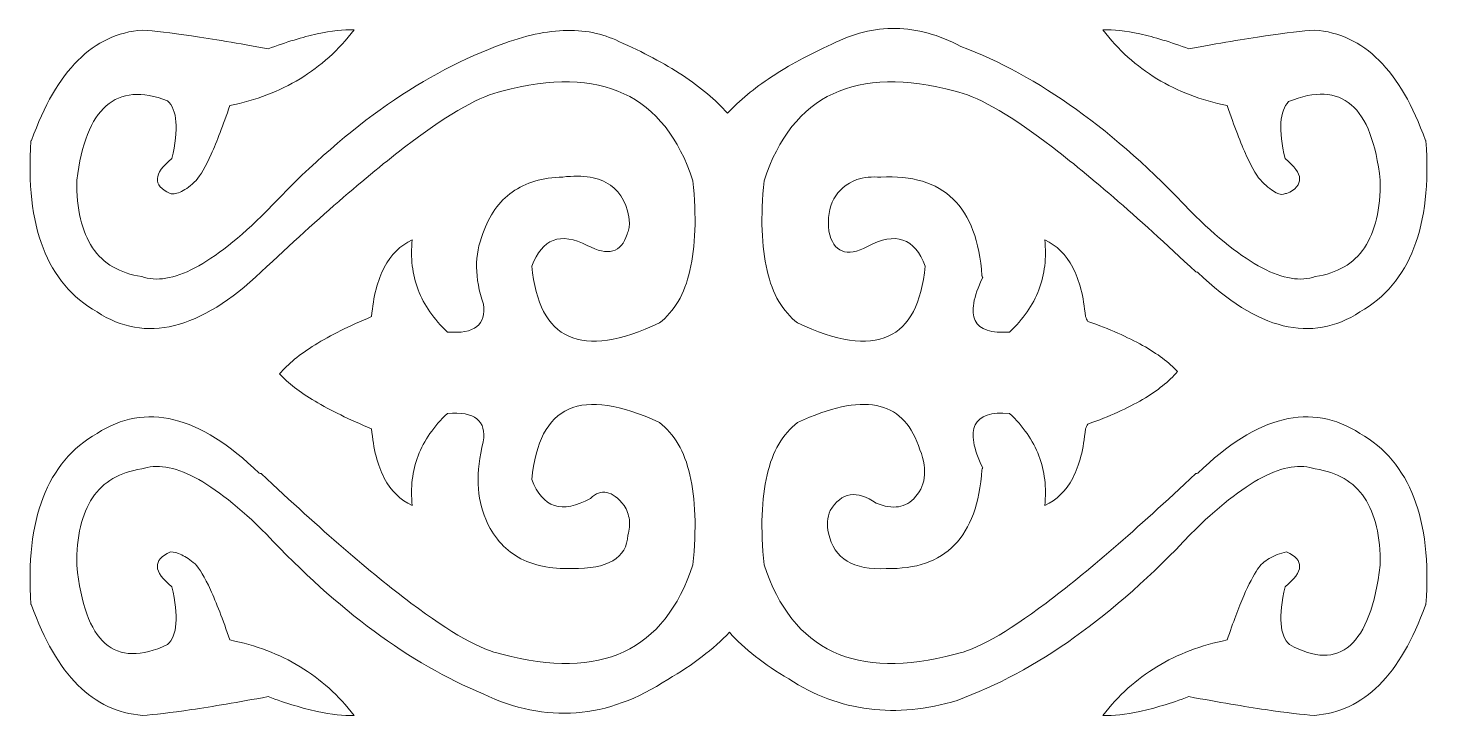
# Model space of a CAD drawing. Header units: millimetres. Extents: x -1204 to 1203, y -591 to 591.
import ezdxf

# ---------------------------------------------------------------- set-up
doc = ezdxf.new("R2010")
doc.units = ezdxf.units.MM
doc.header["$MEASUREMENT"] = 0
doc.layers.add('Layer 1', color=7, linetype='Continuous')

msp = doc.modelspace()

# ---------------------------------------------------------------- linework, layer by layer
at = {"layer": 'Layer 1', "color": 250, "lineweight": 20}
msp.add_open_spline([(771.3774, 0.7034), (757.0494, 16.2454), (737.0597, 31.2002), (711.4085, 45.5679), (685.7534, 59.9322), (654.4405, 73.706), (617.4583, 86.8893), (616.7402, 88.2395), (616.0183, 89.5864), (615.3002, 90.9332), (614.5784, 92.2834), (613.8603, 93.6336), (613.1384, 94.9804), (610.2584, 129.4415), (602.9943, 157.6526), (591.3459, 179.6204), (579.7014, 201.5915), (563.6726, 217.3126), (543.2635, 226.7904), (546.6234, 196.1112), (543.2635, 167.5882), (533.1798, 141.2216), (523.0924, 114.8516), (506.2851, 90.6347), (482.7541, 68.574), (482.7541, 68.574), (482.7541, 68.574), (482.7541, 68.574), (482.7541, 68.574), (482.7541, 68.574), (482.7541, 68.574), (451.2182, 66.066), (431.6065, 72.6013), (423.9228, 88.1831), (416.2392, 103.7649), (420.4797, 128.3899), (436.6483, 162.0648), (436.4291, 162.5989), (436.2137, 163.133), (435.9945, 163.6638), (435.7753, 164.1979), (435.556, 164.732), (435.3368, 165.2661), (431.3306, 224.8564), (414.837, 268.7422), (385.856, 296.9268), (356.875, 325.108), (315.4066, 337.5881), (261.4508, 334.3636), (253.7294, 335.0204), (246.469, 335.0237), (239.6697, 334.3768), (232.8705, 333.7266), (226.5285, 332.4295), (220.6439, 330.4789), (202.1925, 323.028), (188.9416, 311.9048), (180.8876, 297.1092), (172.8335, 282.3137), (169.98, 263.8457), (172.3233, 241.7054), (176.3938, 223.4465), (183.9716, 212.1276), (195.0493, 207.7519), (206.1269, 203.373), (220.7081, 205.934), (238.7929, 215.4383), (262.921, 228.3662), (283.2244, 232.0286), (299.7142, 226.4322), (316.2003, 220.8324), (328.8691, 205.9672), (337.7206, 181.8398), (337.7206, 181.8398), (337.7206, 181.8398), (337.7206, 181.8398), (337.7206, 181.8398), (337.7206, 181.8398), (337.7206, 181.8398), (331.9569, 117.7544), (310.8145, 77.5774), (274.2935, 61.3122), (237.7724, 45.0437), (185.8727, 52.6903), (118.5943, 84.2454), (93.2151, 103.5526), (75.7389, 133.5518), (66.1541, 174.2363), (56.5731, 214.9274), (54.8875, 266.3039), (61.101, 328.369), (61.101, 328.369), (61.101, 328.369), (61.101, 328.369), (61.101, 328.369), (61.101, 328.369), (61.101, 328.369), (85.4332, 402.4199), (124.9363, 452.2405), (179.6063, 477.8276), (234.2802, 503.4113), (304.1211, 504.7681), (389.1328, 481.888), (424.5011, 475.1007), (476.6389, 445.8777), (545.5501, 394.2226), (614.4612, 342.5675), (700.1418, 268.4768), (802.592, 171.9539), (803.2308, 171.7847), (803.8695, 171.6189), (804.5082, 171.4497), (805.1432, 171.2838), (805.7819, 171.1146), (806.4169, 170.9454), (857.6514, 121.2774), (906.4708, 90.7773), (952.8828, 79.4517), (999.2909, 68.1195), (1043.2916, 75.9618), (1084.8809, 102.972), (1127.8157, 127.5009), (1158.7318, 164.241), (1177.6367, 213.1958), (1196.5454, 262.1472), (1203.4354, 323.3133), (1198.3104, 396.6907), (1198.1555, 396.8467), (1197.9967, 397.0059), (1197.838, 397.1618), (1197.683, 397.3211), (1197.5243, 397.4803), (1197.3656, 397.6362), (1176.072, 457.5881), (1149.5439, 503.3516), (1117.7812, 534.9232), (1086.0223, 566.4948), (1049.0288, 583.878), (1006.8045, 587.0693), (986.5995, 585.8253), (958.518, 582.5212), (922.5601, 577.1603), (886.6059, 571.7994), (842.7754, 564.3817), (791.0684, 554.9039), (791.0684, 554.9039), (791.0684, 554.9039), (791.0684, 554.9039), (791.0684, 554.9039), (791.0684, 554.9039), (791.0684, 554.9039), (759.5325, 566.4783), (731.4359, 574.9608), (706.7862, 580.3549), (682.1327, 585.749), (660.9223, 588.0546), (643.1512, 587.2684), (669.5659, 552.9931), (700.5614, 525.054), (736.1413, 503.4412), (771.7175, 481.8283), (811.8782, 466.5451), (856.6196, 457.5948), (868.9407, 421.5944), (880.1166, 392.6634), (890.1511, 370.8051), (900.1856, 348.9468), (909.0787, 334.1612), (916.8304, 326.4416), (926.1392, 317.2956), (934.1442, 311.0622), (940.8489, 307.7514), (947.5537, 304.4374), (952.9584, 304.0393), (957.0591, 306.5638), (957.3615, 306.4908), (957.66, 306.4245), (957.9586, 306.3614), (958.2572, 306.2984), (958.552, 306.242), (958.843, 306.1856), (974.233, 313.2052), (981.705, 321.721), (981.2628, 331.7329), (980.8169, 341.7414), (972.4567, 353.2462), (956.1785, 366.247), (950.4753, 391.0611), (948.1395, 411.6356), (949.1638, 427.9738), (950.188, 444.3086), (954.5798, 456.4071), (962.3352, 464.2661), (1007.7985, 483.0558), (1043.6317, 481.2047), (1069.8348, 458.7061), (1096.0379, 436.2042), (1112.6109, 393.0615), (1119.5538, 329.268), (1120.1131, 279.6), (1111.1066, 240.9856), (1092.5381, 213.418), (1073.9695, 185.8472), (1045.8351, 169.3299), (1008.1387, 163.8628), (983.0845, 154.949), (952.6711, 159.8488), (916.8984, 178.5655), (881.1295, 197.2855), (839.9975, 229.8192), (793.5062, 276.1698), (728.6995, 345.3906), (663.4129, 403.5743), (597.6388, 450.7245), (531.8684, 497.8712), (465.6142, 533.9844), (398.8763, 559.0573), (361.3877, 579.0479), (324.1788, 589.3417), (287.2533, 589.9455), (250.3241, 590.546), (213.6783, 581.4563), (177.3122, 562.6699), (138.0284, 545.0479), (103.4726, 526.3776), (73.645, 506.6557), (43.8174, 486.9338), (18.7217, 466.157), (-1.6496, 444.3352), (-22.1155, 467.1655), (-47.9217, 488.8446), (-79.0684, 509.376), (-110.215, 529.9073), (-146.7058, 549.2842), (-188.5332, 567.5166), (-216.8037, 581.5127), (-248.574, 587.7726), (-283.8402, 586.2897), (-319.1103, 584.8069), (-357.8763, 575.5812), (-400.1422, 558.6194), (-466.6798, 533.4868), (-532.7374, 497.3869), (-598.3151, 450.3098), (-663.8927, 403.236), (-728.9904, 345.1882), (-793.6042, 276.1698), (-840.0955, 229.8192), (-881.2275, 197.2855), (-917.0003, 178.5655), (-952.7692, 159.8488), (-983.1826, 154.949), (-1008.2367, 163.8628), (-1045.9332, 169.3299), (-1074.0676, 185.8472), (-1092.6399, 213.418), (-1111.2085, 240.9856), (-1120.2112, 279.6), (-1119.6518, 329.268), (-1112.0778, 391.6782), (-1095.3045, 434.2403), (-1069.3319, 456.9612), (-1043.3594, 479.682), (-1008.1876, 482.5582), (-963.8204, 465.5897), (-955.4375, 458.0094), (-950.6187, 445.9408), (-949.3601, 429.3837), (-948.1015, 412.8265), (-950.4108, 391.781), (-956.2803, 366.247), (-972.4451, 353.339), (-980.8015, 341.9007), (-981.3533, 331.9419), (-981.9014, 321.9797), (-974.6448, 313.4938), (-959.5798, 306.4809), (-953.7707, 305.0245), (-947.1189, 306.1657), (-939.6242, 309.9077), (-932.1295, 313.6498), (-923.7882, 319.9893), (-914.6041, 328.9297), (-907.0224, 337.5914), (-898.4052, 352.6424), (-888.76, 374.0893), (-879.111, 395.533), (-868.4302, 423.3659), (-856.7177, 457.5948), (-811.9762, 466.5451), (-771.8156, 481.8283), (-736.2394, 503.4412), (-700.6594, 525.054), (-669.664, 552.9931), (-643.253, 587.2684), (-661.0203, 588.0546), (-682.2307, 585.749), (-706.8842, 580.3549), (-731.5377, 574.9608), (-759.6305, 566.4783), (-791.1665, 554.9039), (-791.1665, 554.9039), (-791.1665, 554.9039), (-791.1665, 554.9039), (-791.1665, 554.9039), (-791.1665, 554.9039), (-791.1665, 554.9039), (-842.8734, 564.3817), (-886.704, 571.7994), (-922.6581, 577.1603), (-958.616, 582.5212), (-986.6975, 585.8253), (-1006.9026, 587.0693), (-1049.1269, 583.878), (-1086.1203, 566.4948), (-1117.883, 534.9232), (-1149.6419, 503.3516), (-1176.1701, 457.5881), (-1197.4674, 397.6362), (-1197.6224, 397.4803), (-1197.7811, 397.3211), (-1197.9361, 397.1618), (-1198.0948, 397.0059), (-1198.2535, 396.8467), (-1198.4123, 396.6907), (-1203.5335, 323.3133), (-1196.6435, 262.1472), (-1177.7385, 213.1958), (-1158.8336, 164.241), (-1127.9138, 127.5009), (-1084.9827, 102.972), (-1043.3896, 75.9618), (-999.0715, 68.2058), (-952.0246, 79.7005), (-904.974, 91.1986), (-855.1983, 121.9475), (-802.6901, 171.9539), (-700.2399, 268.4768), (-614.5592, 342.5675), (-545.6481, 394.2226), (-476.7408, 445.8777), (-424.6029, 475.1007), (-389.2308, 481.888), (-304.2191, 504.7681), (-234.3783, 503.4113), (-179.7044, 477.8276), (-125.0343, 452.2405), (-85.5313, 402.4199), (-61.199, 328.369), (-61.199, 328.369), (-61.199, 328.369), (-61.199, 328.369), (-61.199, 328.369), (-61.199, 328.369), (-61.199, 328.369), (-54.9856, 266.3039), (-56.6712, 214.9274), (-66.2522, 174.2363), (-75.8369, 133.5518), (-93.317, 103.5526), (-118.6961, 84.2454), (-185.9708, 52.6903), (-237.8743, 45.0437), (-274.3953, 61.3122), (-310.9164, 77.5774), (-332.055, 117.7544), (-337.8187, 181.8398), (-337.8187, 181.8398), (-337.8187, 181.8398), (-337.8187, 181.8398), (-337.8187, 181.8398), (-337.8187, 181.8398), (-337.8187, 181.8398), (-329.1977, 205.3435), (-316.9522, 220.0561), (-301.086, 225.9777), (-285.216, 231.8992), (-265.7252, 229.0297), (-242.6062, 217.369), (-224.7897, 207.7751), (-210.1783, 204.6004), (-198.7681, 207.8382), (-187.3578, 211.0759), (-179.1526, 220.7296), (-174.1524, 236.8023), (-172.9467, 239.8046), (-171.9981, 242.8466), (-171.3064, 245.9252), (-170.611, 249.0037), (-170.1763, 252.1187), (-169.9912, 255.2769), (-172.9051, 285.7604), (-183.9147, 307.6254), (-203.0237, 320.875), (-222.1328, 334.1247), (-249.3374, 338.7525), (-284.6415, 334.765), (-319.6394, 333.7797), (-348.5864, 325.181), (-371.4786, 308.9689), (-394.3709, 292.7568), (-411.2085, 268.9313), (-421.9913, 237.4957), (-429.384, 219.396), (-433.0085, 200.2712), (-432.8724, 180.1247), (-432.7326, 159.9781), (-428.8284, 138.8065), (-421.1598, 116.6099), (-418.4424, 98.7457), (-422.2294, 85.8112), (-432.5096, 77.803), (-442.7897, 69.7981), (-459.5706, 66.7196), (-482.8522, 68.574), (-506.3832, 90.6347), (-523.1905, 114.8516), (-533.2779, 141.2216), (-543.3615, 167.5882), (-546.7215, 196.1112), (-543.3615, 226.7904), (-543.3615, 226.7904), (-543.3615, 226.7904), (-543.3615, 226.7904), (-543.3615, 226.7904), (-543.3615, 226.7904), (-543.3615, 226.7904), (-563.7707, 217.3126), (-579.7994, 201.5915), (-591.4478, 179.6204), (-603.0923, 157.6526), (-610.3565, 129.4415), (-613.2364, 94.9804), (-651.6548, 79.1001), (-684.0524, 62.9676), (-710.4256, 46.5863), (-736.7987, 30.2017), (-757.1512, 13.5716), (-771.4754, -3.3106), (-757.1512, -18.8559), (-736.7987, -34.4842), (-710.4256, -50.1986), (-684.0524, -65.9098), (-651.6548, -81.7072), (-613.2364, -97.5909), (-610.3565, -132.0487), (-603.0923, -160.2631), (-591.4478, -182.2309), (-579.7994, -204.1987), (-563.7707, -219.9198), (-543.3615, -229.3976), (-546.7215, -198.7217), (-543.3615, -170.1987), (-533.2779, -143.8288), (-523.1905, -117.4588), (-506.3832, -93.2451), (-482.8522, -71.1812), (-459.4232, -69.3201), (-442.5781, -72.4451), (-432.313, -80.5661), (-422.048, -88.687), (-418.3668, -101.8007), (-421.2694, -119.9037), (-427.8306, -146.1576), (-430.7672, -170.3613), (-430.0756, -192.5148), (-429.384, -214.6717), (-425.0678, -234.7751), (-417.1196, -252.8284), (-404.6095, -282.2304), (-386.0069, -303.9726), (-361.3081, -318.0549), (-336.6168, -332.134), (-305.8292, -338.5564), (-268.9529, -337.319), (-238.0784, -338.0024), (-214.623, -333.5803), (-198.5904, -324.0495), (-182.5579, -314.5219), (-173.9445, -299.8856), (-172.7539, -280.1405), (-170.063, -271.0541), (-169.2731, -262.2498), (-170.3842, -253.7307), (-171.4954, -245.2116), (-174.5114, -236.9745), (-179.4323, -229.0227), (-189.6217, -216.274), (-199.5315, -208.9094), (-209.1578, -206.9256), (-218.7842, -204.9418), (-228.127, -208.3388), (-237.1864, -217.1199), (-261.7757, -230.6416), (-282.4569, -234.6789), (-299.2302, -229.2317), (-316.0035, -223.7879), (-328.8651, -208.8596), (-337.8187, -184.4502), (-332.055, -120.3648), (-310.9164, -80.1846), (-274.3953, -63.9194), (-237.8743, -47.6542), (-185.9708, -55.3008), (-118.6961, -86.8558), (-93.317, -106.1631), (-75.8369, -136.1589), (-66.2522, -176.8468), (-56.6712, -217.5346), (-54.9856, -268.9111), (-61.199, -330.9795), (-85.5313, -405.0304), (-125.0343, -454.8477), (-179.7044, -480.4347), (-234.3783, -506.0218), (-304.2191, -507.3753), (-389.2308, -484.4985), (-424.6029, -477.7111), (-476.7408, -448.4882), (-545.6481, -396.8331), (-614.5592, -345.178), (-700.2399, -271.0873), (-802.6901, -174.5611), (-803.3288, -174.3952), (-803.9675, -174.226), (-804.6063, -174.0602), (-805.2412, -173.891), (-805.88, -173.7251), (-806.5187, -173.5559), (-857.7494, -123.8879), (-906.5689, -93.3878), (-952.9808, -82.0589), (-999.389, -70.73), (-1043.3896, -78.5723), (-1084.9827, -105.5825), (-1127.9138, -130.1113), (-1158.8336, -166.8515), (-1177.7385, -215.8062), (-1196.6435, -264.7577), (-1203.5335, -325.9238), (-1198.4123, -399.2979), (-1198.2535, -399.4571), (-1198.0948, -399.6164), (-1197.9361, -399.7723), (-1197.7811, -399.9315), (-1197.6224, -400.0874), (-1197.4674, -400.2467), (-1176.1701, -460.1986), (-1149.6419, -505.9587), (-1117.883, -537.5304), (-1086.1203, -569.102), (-1049.1269, -586.4852), (-1006.9026, -589.6798), (-986.6975, -588.4325), (-958.616, -585.1317), (-922.6581, -579.7707), (-886.704, -574.4098), (-842.8734, -566.9921), (-791.1665, -557.5144), (-791.1665, -557.5144), (-791.1665, -557.5144), (-791.1665, -557.5144), (-791.1665, -557.5144), (-791.1665, -557.5144), (-791.1665, -557.5144), (-759.6305, -569.0887), (-731.5377, -577.5713), (-706.8842, -582.9654), (-682.2307, -588.3595), (-661.0203, -590.6651), (-643.253, -589.8755), (-669.664, -555.6035), (-700.6594, -527.6611), (-736.2394, -506.0483), (-771.8156, -484.4388), (-811.9762, -469.1556), (-856.7177, -460.2019), (-868.9329, -424.5068), (-880.0257, -395.7649), (-889.9959, -373.9729), (-899.9624, -352.1777), (-908.8101, -337.339), (-916.5354, -329.4502), (-924.8086, -322.6562), (-932.4772, -317.5407), (-939.5486, -314.0973), (-946.6162, -310.6538), (-953.0791, -308.889), (-958.9411, -308.7961), (-958.9411, -308.7961), (-958.9411, -308.7961), (-958.9411, -308.7961), (-958.9411, -308.7961), (-958.9411, -308.7961), (-958.9411, -308.7961), (-974.3349, -315.8157), (-981.8069, -324.3315), (-981.3609, -334.34), (-980.9187, -344.3519), (-972.5585, -355.8566), (-956.2803, -368.8575), (-950.4108, -394.3915), (-948.1015, -415.437), (-949.3601, -431.9941), (-950.6187, -448.5513), (-955.4375, -460.6199), (-963.8204, -468.2002), (-1009.2572, -489.4547), (-1044.9619, -488.7216), (-1070.9344, -466.0007), (-1096.907, -443.2799), (-1113.1474, -398.5714), (-1119.6518, -331.8785), (-1120.2112, -282.2105), (-1111.2085, -243.5927), (-1092.6399, -216.0252), (-1074.0676, -188.4577), (-1045.9332, -171.9403), (-1008.2367, -166.47), (-983.1826, -157.5561), (-952.7692, -162.4592), (-917.0003, -181.176), (-881.2275, -199.8927), (-840.0955, -232.4297), (-793.6042, -278.7803), (-732.4901, -344.06), (-670.9452, -399.5235), (-608.9694, -445.1708), (-546.9936, -490.8215), (-484.5869, -526.6526), (-421.7532, -552.671), (-367.9146, -578.5466), (-314.5295, -589.4144), (-261.598, -585.2743), (-208.6665, -581.1342), (-156.1923, -561.9862), (-104.1754, -527.8303), (-82.5341, -515.264), (-62.9036, -502.2399), (-45.2799, -488.7581), (-27.66, -475.2762), (-12.0507, -461.3398), (1.5516, -446.9423), (14.3451, -461.2137), (29.2249, -475.034), (46.1872, -488.4097), (63.1532, -501.7788), (82.2093, -514.7034), (103.3479, -527.1768), (147.2238, -555.3547), (193.2843, -572.5023), (241.5292, -578.6262), (289.7742, -584.7502), (340.2037, -579.8437), (392.8178, -563.9136), (460.5951, -539.136), (527.8735, -502.9864), (594.6568, -455.4647), (661.4363, -407.9397), (727.7207, -349.046), (793.5062, -278.7803), (839.9975, -232.4297), (881.1295, -199.8927), (916.8984, -181.176), (952.6711, -162.4592), (983.0845, -157.5561), (1008.1387, -166.47), (1045.8351, -171.9403), (1073.9695, -188.4577), (1092.5381, -216.0252), (1111.1066, -243.5927), (1120.1131, -282.2105), (1119.5538, -331.8785), (1119.5538, -331.8785), (1119.5538, -331.8785), (1119.5538, -331.8785), (1119.5538, -331.8785), (1119.5538, -331.8785), (1119.5538, -331.8785), (1111.0046, -401.0628), (1093.7475, -447.0153), (1067.775, -469.7361), (1041.8024, -492.457), (1007.1182, -491.9428), (963.7185, -468.2002), (963.7185, -468.2002), (963.7185, -468.2002), (963.7185, -468.2002), (963.7185, -468.2002), (963.7185, -468.2002), (963.7185, -468.2002), (955.3394, -460.6199), (950.5168, -448.5513), (949.262, -431.9941), (948.0035, -415.437), (950.3127, -394.3915), (956.1785, -368.8575), (972.4567, -355.8566), (980.8169, -344.3519), (981.2628, -334.34), (981.705, -324.3315), (974.233, -315.8157), (958.843, -308.7961), (947.1985, -311.3803), (937.2244, -315.1555), (928.9247, -320.1283), (920.6212, -325.1011), (913.9958, -331.2681), (909.0371, -338.6327), (901.9128, -348.9167), (893.9835, -364.1866), (885.2453, -384.4493), (876.511, -404.7119), (866.9678, -429.9639), (856.6196, -460.2019), (811.8782, -469.1556), (771.7175, -484.4388), (736.1413, -506.0483), (700.5614, -527.6611), (669.5659, -555.6035), (643.1512, -589.8755), (660.9223, -590.6651), (682.1327, -588.3595), (706.7862, -582.9654), (731.4359, -577.5713), (759.5325, -569.0887), (791.0684, -557.5144), (791.0684, -557.5144), (791.0684, -557.5144), (791.0684, -557.5144), (791.0684, -557.5144), (791.0684, -557.5144), (791.0684, -557.5144), (842.7754, -566.9921), (886.6059, -574.4098), (922.5601, -579.7707), (958.518, -585.1317), (986.5995, -588.4325), (1006.8045, -589.6798), (1049.0288, -586.4852), (1086.0223, -569.102), (1117.7812, -537.5304), (1149.5439, -505.9587), (1176.072, -460.1986), (1197.3656, -400.2467), (1197.5243, -400.0874), (1197.683, -399.9315), (1197.838, -399.7723), (1197.9967, -399.6164), (1198.1555, -399.4571), (1198.3104, -399.2979), (1203.4354, -325.9238), (1196.5454, -264.7577), (1177.6367, -215.8062), (1158.7318, -166.8515), (1127.8157, -130.1113), (1084.8809, -105.5825), (1043.2916, -78.5723), (999.2909, -70.73), (952.8828, -82.0589), (906.4708, -93.3878), (857.6514, -123.8879), (806.4169, -173.5559), (805.7819, -173.7251), (805.1432, -173.891), (804.5082, -174.0602), (803.8695, -174.226), (803.2308, -174.3952), (802.592, -174.5611), (700.1418, -271.0873), (614.4612, -345.178), (545.5501, -396.8331), (476.6389, -448.4882), (424.5011, -477.7111), (389.1328, -484.4985), (304.1211, -507.3753), (234.2802, -506.0218), (179.6063, -480.4347), (124.9363, -454.8477), (85.4332, -405.0304), (61.101, -330.9795), (54.8875, -268.9111), (56.5731, -217.5346), (66.1541, -176.8468), (75.7389, -136.1589), (93.2151, -106.1631), (118.5943, -86.8558), (174.2282, -60.7612), (219.3437, -51.018), (253.9448, -57.623), (288.5459, -64.2279), (312.6325, -87.1809), (326.2045, -126.4854), (334.047, -145.2884), (337.5694, -161.9915), (336.7682, -176.5947), (335.9707, -191.1978), (330.8495, -203.7044), (321.4084, -214.1111), (313.2032, -223.7846), (303.4332, -229.5303), (292.1061, -231.3515), (280.7791, -233.1695), (267.8948, -231.0629), (253.4497, -225.0286), (236.8956, -213.6134), (222.0536, -208.979), (208.9237, -211.1254), (195.7938, -213.2718), (184.3798, -222.2022), (174.6779, -237.9134), (172.0285, -244.0538), (170.46, -250.3569), (169.9649, -256.8192), (169.4736, -263.2815), (170.0594, -269.9063), (171.7224, -276.6904), (176.5261, -298.6913), (187.2031, -314.7475), (203.7496, -324.8622), (220.2924, -334.9803), (242.7084, -339.1502), (270.9902, -337.3821), (321.8846, -338.6891), (361.0286, -325.2172), (388.4222, -296.9663), (415.8121, -268.7154), (431.4515, -225.6854), (435.3368, -167.8765), (435.556, -167.3424), (435.7753, -166.8083), (435.9945, -166.2742), (436.2137, -165.7401), (436.4291, -165.206), (436.6483, -164.6719), (420.4797, -131.0004), (416.2392, -106.3721), (423.9228, -90.7903), (431.6065, -75.2085), (451.2182, -68.6732), (482.7541, -71.1812), (482.7541, -71.1812), (482.7541, -71.1812), (482.7541, -71.1812), (482.7541, -71.1812), (482.7541, -71.1812), (482.7541, -71.1812), (506.2851, -93.2451), (523.0924, -117.4588), (533.1798, -143.8288), (543.2635, -170.1987), (546.6234, -198.7217), (543.2635, -229.3976), (563.6726, -219.9198), (579.7014, -204.1987), (591.3459, -182.2309), (602.9943, -160.2631), (610.2584, -132.0487), (613.1384, -97.5909), (613.8603, -96.2407), (614.5784, -94.8939), (615.3002, -93.5437), (616.0183, -92.1968), (616.7402, -90.8467), (617.4583, -89.4998), (654.4405, -76.3132), (685.7534, -62.2043), (711.4085, -47.1732), (737.0597, -32.1388), (757.0494, -16.1788), (771.3774, 0.7034)], degree=3, knots=[0, 0, 0, 0, 0.003448276, 0.003448276, 0.003448276, 0.006896552, 0.006896552, 0.006896552, 0.010344828, 0.010344828, 0.010344828, 0.013793103, 0.013793103, 0.013793103, 0.017241379, 0.017241379, 0.017241379, 0.020689655, 0.020689655, 0.020689655, 0.024137931, 0.024137931, 0.024137931, 0.027586207, 0.027586207, 0.027586207, 0.031034483, 0.031034483, 0.031034483, 0.034482759, 0.034482759, 0.034482759, 0.037931034, 0.037931034, 0.037931034, 0.04137931, 0.04137931, 0.04137931, 0.044827586, 0.044827586, 0.044827586, 0.048275862, 0.048275862, 0.048275862, 0.051724138, 0.051724138, 0.051724138, 0.055172414, 0.055172414, 0.055172414, 0.05862069, 0.05862069, 0.05862069, 0.062068966, 0.062068966, 0.062068966, 0.065517241, 0.065517241, 0.065517241, 0.068965517, 0.068965517, 0.068965517, 0.072413793, 0.072413793, 0.072413793, 0.075862069, 0.075862069, 0.075862069, 0.079310345, 0.079310345, 0.079310345, 0.082758621, 0.082758621, 0.082758621, 0.086206897, 0.086206897, 0.086206897, 0.089655172, 0.089655172, 0.089655172, 0.093103448, 0.093103448, 0.093103448, 0.096551724, 0.096551724, 0.096551724, 0.1, 0.1, 0.1, 0.103448276, 0.103448276, 0.103448276, 0.106896552, 0.106896552, 0.106896552, 0.110344828, 0.110344828, 0.110344828, 0.113793103, 0.113793103, 0.113793103, 0.117241379, 0.117241379, 0.117241379, 0.120689655, 0.120689655, 0.120689655, 0.124137931, 0.124137931, 0.124137931, 0.127586207, 0.127586207, 0.127586207, 0.131034483, 0.131034483, 0.131034483, 0.134482759, 0.134482759, 0.134482759, 0.137931034, 0.137931034, 0.137931034, 0.14137931, 0.14137931, 0.14137931, 0.144827586, 0.144827586, 0.144827586, 0.148275862, 0.148275862, 0.148275862, 0.151724138, 0.151724138, 0.151724138, 0.155172414, 0.155172414, 0.155172414, 0.15862069, 0.15862069, 0.15862069, 0.162068966, 0.162068966, 0.162068966, 0.165517241, 0.165517241, 0.165517241, 0.168965517, 0.168965517, 0.168965517, 0.172413793, 0.172413793, 0.172413793, 0.175862069, 0.175862069, 0.175862069, 0.179310345, 0.179310345, 0.179310345, 0.182758621, 0.182758621, 0.182758621, 0.186206897, 0.186206897, 0.186206897, 0.189655172, 0.189655172, 0.189655172, 0.193103448, 0.193103448, 0.193103448, 0.196551724, 0.196551724, 0.196551724, 0.2, 0.2, 0.2, 0.203448276, 0.203448276, 0.203448276, 0.206896552, 0.206896552, 0.206896552, 0.210344828, 0.210344828, 0.210344828, 0.213793103, 0.213793103, 0.213793103, 0.217241379, 0.217241379, 0.217241379, 0.220689655, 0.220689655, 0.220689655, 0.224137931, 0.224137931, 0.224137931, 0.227586207, 0.227586207, 0.227586207, 0.231034483, 0.231034483, 0.231034483, 0.234482759, 0.234482759, 0.234482759, 0.237931034, 0.237931034, 0.237931034, 0.24137931, 0.24137931, 0.24137931, 0.244827586, 0.244827586, 0.244827586, 0.248275862, 0.248275862, 0.248275862, 0.251724138, 0.251724138, 0.251724138, 0.255172414, 0.255172414, 0.255172414, 0.25862069, 0.25862069, 0.25862069, 0.262068966, 0.262068966, 0.262068966, 0.265517241, 0.265517241, 0.265517241, 0.268965517, 0.268965517, 0.268965517, 0.272413793, 0.272413793, 0.272413793, 0.275862069, 0.275862069, 0.275862069, 0.279310345, 0.279310345, 0.279310345, 0.282758621, 0.282758621, 0.282758621, 0.286206897, 0.286206897, 0.286206897, 0.289655172, 0.289655172, 0.289655172, 0.293103448, 0.293103448, 0.293103448, 0.296551724, 0.296551724, 0.296551724, 0.3, 0.3, 0.3, 0.303448276, 0.303448276, 0.303448276, 0.306896552, 0.306896552, 0.306896552, 0.310344828, 0.310344828, 0.310344828, 0.313793103, 0.313793103, 0.313793103, 0.317241379, 0.317241379, 0.317241379, 0.320689655, 0.320689655, 0.320689655, 0.324137931, 0.324137931, 0.324137931, 0.327586207, 0.327586207, 0.327586207, 0.331034483, 0.331034483, 0.331034483, 0.334482759, 0.334482759, 0.334482759, 0.337931034, 0.337931034, 0.337931034, 0.34137931, 0.34137931, 0.34137931, 0.344827586, 0.344827586, 0.344827586, 0.348275862, 0.348275862, 0.348275862, 0.351724138, 0.351724138, 0.351724138, 0.355172414, 0.355172414, 0.355172414, 0.35862069, 0.35862069, 0.35862069, 0.362068966, 0.362068966, 0.362068966, 0.365517241, 0.365517241, 0.365517241, 0.368965517, 0.368965517, 0.368965517, 0.372413793, 0.372413793, 0.372413793, 0.375862069, 0.375862069, 0.375862069, 0.379310345, 0.379310345, 0.379310345, 0.382758621, 0.382758621, 0.382758621, 0.386206897, 0.386206897, 0.386206897, 0.389655172, 0.389655172, 0.389655172, 0.393103448, 0.393103448, 0.393103448, 0.396551724, 0.396551724, 0.396551724, 0.4, 0.4, 0.4, 0.403448276, 0.403448276, 0.403448276, 0.406896552, 0.406896552, 0.406896552, 0.410344828, 0.410344828, 0.410344828, 0.413793103, 0.413793103, 0.413793103, 0.417241379, 0.417241379, 0.417241379, 0.420689655, 0.420689655, 0.420689655, 0.424137931, 0.424137931, 0.424137931, 0.427586207, 0.427586207, 0.427586207, 0.431034483, 0.431034483, 0.431034483, 0.434482759, 0.434482759, 0.434482759, 0.437931034, 0.437931034, 0.437931034, 0.44137931, 0.44137931, 0.44137931, 0.444827586, 0.444827586, 0.444827586, 0.448275862, 0.448275862, 0.448275862, 0.451724138, 0.451724138, 0.451724138, 0.455172414, 0.455172414, 0.455172414, 0.45862069, 0.45862069, 0.45862069, 0.462068966, 0.462068966, 0.462068966, 0.465517241, 0.465517241, 0.465517241, 0.468965517, 0.468965517, 0.468965517, 0.472413793, 0.472413793, 0.472413793, 0.475862069, 0.475862069, 0.475862069, 0.479310345, 0.479310345, 0.479310345, 0.482758621, 0.482758621, 0.482758621, 0.486206897, 0.486206897, 0.486206897, 0.489655172, 0.489655172, 0.489655172, 0.493103448, 0.493103448, 0.493103448, 0.496551724, 0.496551724, 0.496551724, 0.5, 0.5, 0.5, 0.503448276, 0.503448276, 0.503448276, 0.506896552, 0.506896552, 0.506896552, 0.510344828, 0.510344828, 0.510344828, 0.513793103, 0.513793103, 0.513793103, 0.517241379, 0.517241379, 0.517241379, 0.520689655, 0.520689655, 0.520689655, 0.524137931, 0.524137931, 0.524137931, 0.527586207, 0.527586207, 0.527586207, 0.531034483, 0.531034483, 0.531034483, 0.534482759, 0.534482759, 0.534482759, 0.537931034, 0.537931034, 0.537931034, 0.54137931, 0.54137931, 0.54137931, 0.544827586, 0.544827586, 0.544827586, 0.548275862, 0.548275862, 0.548275862, 0.551724138, 0.551724138, 0.551724138, 0.555172414, 0.555172414, 0.555172414, 0.55862069, 0.55862069, 0.55862069, 0.562068966, 0.562068966, 0.562068966, 0.565517241, 0.565517241, 0.565517241, 0.568965517, 0.568965517, 0.568965517, 0.572413793, 0.572413793, 0.572413793, 0.575862069, 0.575862069, 0.575862069, 0.579310345, 0.579310345, 0.579310345, 0.582758621, 0.582758621, 0.582758621, 0.586206897, 0.586206897, 0.586206897, 0.589655172, 0.589655172, 0.589655172, 0.593103448, 0.593103448, 0.593103448, 0.596551724, 0.596551724, 0.596551724, 0.6, 0.6, 0.6, 0.603448276, 0.603448276, 0.603448276, 0.606896552, 0.606896552, 0.606896552, 0.610344828, 0.610344828, 0.610344828, 0.613793103, 0.613793103, 0.613793103, 0.617241379, 0.617241379, 0.617241379, 0.620689655, 0.620689655, 0.620689655, 0.624137931, 0.624137931, 0.624137931, 0.627586207, 0.627586207, 0.627586207, 0.631034483, 0.631034483, 0.631034483, 0.634482759, 0.634482759, 0.634482759, 0.637931034, 0.637931034, 0.637931034, 0.64137931, 0.64137931, 0.64137931, 0.644827586, 0.644827586, 0.644827586, 0.648275862, 0.648275862, 0.648275862, 0.651724138, 0.651724138, 0.651724138, 0.655172414, 0.655172414, 0.655172414, 0.65862069, 0.65862069, 0.65862069, 0.662068966, 0.662068966, 0.662068966, 0.665517241, 0.665517241, 0.665517241, 0.668965517, 0.668965517, 0.668965517, 0.672413793, 0.672413793, 0.672413793, 0.675862069, 0.675862069, 0.675862069, 0.679310345, 0.679310345, 0.679310345, 0.682758621, 0.682758621, 0.682758621, 0.686206897, 0.686206897, 0.686206897, 0.689655172, 0.689655172, 0.689655172, 0.693103448, 0.693103448, 0.693103448, 0.696551724, 0.696551724, 0.696551724, 0.7, 0.7, 0.7, 0.703448276, 0.703448276, 0.703448276, 0.706896552, 0.706896552, 0.706896552, 0.710344828, 0.710344828, 0.710344828, 0.713793103, 0.713793103, 0.713793103, 0.717241379, 0.717241379, 0.717241379, 0.720689655, 0.720689655, 0.720689655, 0.724137931, 0.724137931, 0.724137931, 0.727586207, 0.727586207, 0.727586207, 0.731034483, 0.731034483, 0.731034483, 0.734482759, 0.734482759, 0.734482759, 0.737931034, 0.737931034, 0.737931034, 0.74137931, 0.74137931, 0.74137931, 0.744827586, 0.744827586, 0.744827586, 0.748275862, 0.748275862, 0.748275862, 0.751724138, 0.751724138, 0.751724138, 0.755172414, 0.755172414, 0.755172414, 0.75862069, 0.75862069, 0.75862069, 0.762068966, 0.762068966, 0.762068966, 0.765517241, 0.765517241, 0.765517241, 0.768965517, 0.768965517, 0.768965517, 0.772413793, 0.772413793, 0.772413793, 0.775862069, 0.775862069, 0.775862069, 0.779310345, 0.779310345, 0.779310345, 0.782758621, 0.782758621, 0.782758621, 0.786206897, 0.786206897, 0.786206897, 0.789655172, 0.789655172, 0.789655172, 0.793103448, 0.793103448, 0.793103448, 0.796551724, 0.796551724, 0.796551724, 0.8, 0.8, 0.8, 0.803448276, 0.803448276, 0.803448276, 0.806896552, 0.806896552, 0.806896552, 0.810344828, 0.810344828, 0.810344828, 0.813793103, 0.813793103, 0.813793103, 0.817241379, 0.817241379, 0.817241379, 0.820689655, 0.820689655, 0.820689655, 0.824137931, 0.824137931, 0.824137931, 0.827586207, 0.827586207, 0.827586207, 0.831034483, 0.831034483, 0.831034483, 0.834482759, 0.834482759, 0.834482759, 0.837931034, 0.837931034, 0.837931034, 0.84137931, 0.84137931, 0.84137931, 0.844827586, 0.844827586, 0.844827586, 0.848275862, 0.848275862, 0.848275862, 0.851724138, 0.851724138, 0.851724138, 0.855172414, 0.855172414, 0.855172414, 0.85862069, 0.85862069, 0.85862069, 0.862068966, 0.862068966, 0.862068966, 0.865517241, 0.865517241, 0.865517241, 0.868965517, 0.868965517, 0.868965517, 0.872413793, 0.872413793, 0.872413793, 0.875862069, 0.875862069, 0.875862069, 0.879310345, 0.879310345, 0.879310345, 0.882758621, 0.882758621, 0.882758621, 0.886206897, 0.886206897, 0.886206897, 0.889655172, 0.889655172, 0.889655172, 0.893103448, 0.893103448, 0.893103448, 0.896551724, 0.896551724, 0.896551724, 0.9, 0.9, 0.9, 0.903448276, 0.903448276, 0.903448276, 0.906896552, 0.906896552, 0.906896552, 0.910344828, 0.910344828, 0.910344828, 0.913793103, 0.913793103, 0.913793103, 0.917241379, 0.917241379, 0.917241379, 0.920689655, 0.920689655, 0.920689655, 0.924137931, 0.924137931, 0.924137931, 0.927586207, 0.927586207, 0.927586207, 0.931034483, 0.931034483, 0.931034483, 0.934482759, 0.934482759, 0.934482759, 0.937931034, 0.937931034, 0.937931034, 0.94137931, 0.94137931, 0.94137931, 0.944827586, 0.944827586, 0.944827586, 0.948275862, 0.948275862, 0.948275862, 0.951724138, 0.951724138, 0.951724138, 0.955172414, 0.955172414, 0.955172414, 0.95862069, 0.95862069, 0.95862069, 0.962068966, 0.962068966, 0.962068966, 0.965517241, 0.965517241, 0.965517241, 0.968965517, 0.968965517, 0.968965517, 0.972413793, 0.972413793, 0.972413793, 0.975862069, 0.975862069, 0.975862069, 0.979310345, 0.979310345, 0.979310345, 0.982758621, 0.982758621, 0.982758621, 0.986206897, 0.986206897, 0.986206897, 0.989655172, 0.989655172, 0.989655172, 0.993103448, 0.993103448, 0.993103448, 0.996551724, 0.996551724, 0.996551724, 1, 1, 1, 1], dxfattribs=at)

doc.saveas('drawing.dxf')
